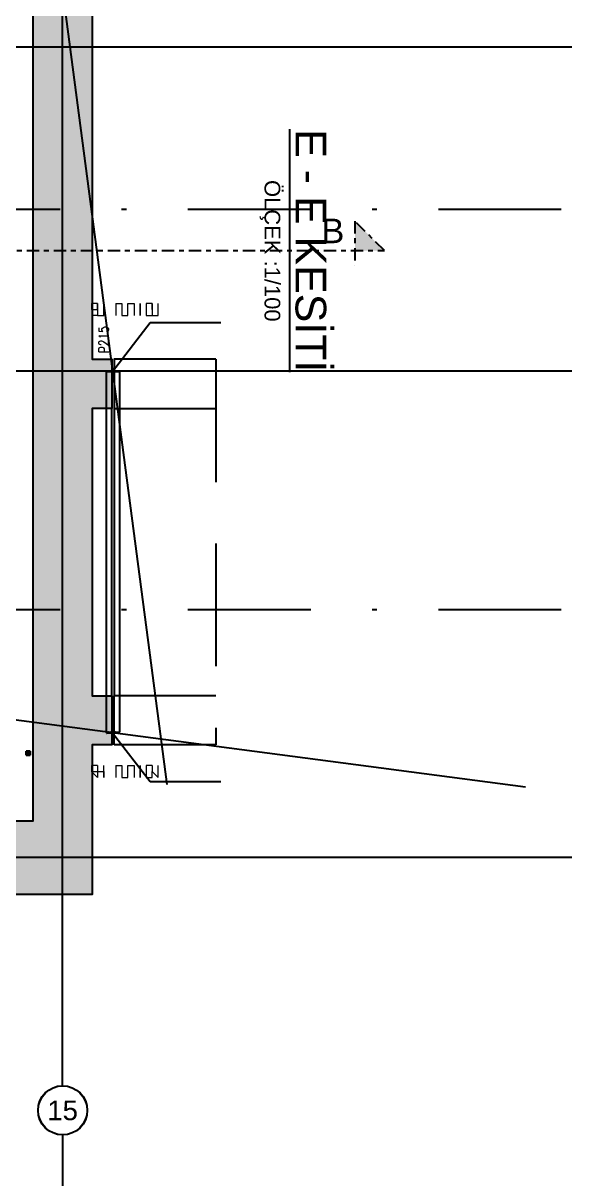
# Model space of a CAD drawing. Header units: inches. Extents: x 400392 to 401495, y 4543971 to 4544133.
# Drawn here: x 400866.64 to 400877.81, y 4544040.45 to 4544063.98 of the extents above; entities that cross this region are included whole.
import ezdxf
from ezdxf.enums import TextEntityAlignment as Align

# ---------------------------------------------------------------- set-up
doc = ezdxf.new("R2010")
doc.units = ezdxf.units.IN
doc.header["$MEASUREMENT"] = 0
for name, pattern in [('AKS', [3, 2.5, -0.25, 0, -0.25]), ('CENTER', [2, 1.25, -0.25, 0.25, -0.25]), ('DASHDOT2', [0.5, 0.25, -0.125, 0, -0.125]), ('HIDDEN', [0.375, 0.25, -0.125]), ('UUC-ST-KAL-I05-101-U-000$0$ACAD_ISO05W100', [33, 24, -3, 0, -3, 0, -3])]:
    doc.linetypes.add(name, pattern=pattern)
doc.layers.add('A-DETL-GENF', color=92, linetype='Continuous', lineweight=9)
for name, color, linetype in [('aks prota', 2, 'AKS'), ('caks prota', 4, 'Continuous'), ('kesit tarama prota', 252, 'Continuous'), ('kiriş prota', 6, 'Continuous'), ('kolon tarama prota', 252, 'Continuous'), ('not çizgisi prota', 4, 'Continuous'), ('perde prota', 1, 'Continuous'), ('PRT-AL-TUNEL_EKSENI', 14, 'DASHDOT2'), ('skesit prota', 7, 'Continuous'), ('st_s_ölçü', 4, 'Continuous'), ('t35 prota', 3, 'Continuous'), ('taks prota', 7, 'Continuous'), ('tkesit prota', 7, 'Continuous'), ('tperde prota', 6, 'Continuous'), ('tplan prota', 7, 'Continuous'), ('UUC-ST-KAL-I05-101-U-000$0$st_s_su tutucu', 2, 'Continuous')]:
    doc.layers.add(name, color=color, linetype=linetype)
doc.styles.add('Arial', font='Arial.ttf')
doc.styles.add('OLCU', font='romanstw.shx')
doc.styles.add('TAKS', font='Arial Unicode.ttf')
doc.styles.add('tkolon', font='romanstw.shx')
doc.dimstyles.new('1-50', dxfattribs={"dimtxt": 10, "dimasz": 4, "dimexe": 4, "dimexo": 8, "dimgap": 4, "dimtad": 1, "dimdec": 1, "dimrnd": 0.05, "dimzin": 9, "dimdsep": 46, "dimtxsty": 'OLCU', "dimblk1": 'OBLIQUE', "dimblk2": 'OBLIQUE', "dimsah": 1, "dimcen": 2, "dimdle": 4, "dimclrd": 4, "dimclre": 4, "dimclrt": 3, "dimadec": 1, "dimazin": 0, "dimtfac": 1, "dimtdec": 1, "dimtix": 1, "dimtmove": 2, "dimatfit": 3, "dimldrblk": 'OBLIQUE', "dimfxl": 1, "dimtvp": 1, "dimtolj": 1, "dimtzin": 1, "dimarcsym": 0})

# ---------------------------------------------------------------- blocks, each defined once
blk = doc.blocks.new('_Oblique')
at = {"layer": 'st_s_ölçü', "lineweight": -2}
blk.add_line((-0.5, -0.5), (0.5, 0.5), dxfattribs=at)
blk = doc.blocks.new('+24.06 mekanik')
at = {"layer": 'kolon tarama prota', "color": 253}
for p, q in [((118854, 188102), (118789, 188055)), ((118789, 188055), (118854, 188102)), ((118789, 188055), (118837, 187990)), ((118837, 187990), (118789, 188055)), ((118789, 188055), (118789, 188055)), ((118817, 188031), (118812, 188028)), ((118812, 188028), (118817, 188031)), ((118812, 188028), (118812, 188028)), ((118817, 188031), (118817, 188031)), ((118818, 188020), (118823, 188023)), ((118823, 188023), (118818, 188020)), ((118818, 188020), (118818, 188020)), ((118820, 188073), (118823, 188068)), ((118823, 188068), (118820, 188073)), ((118820, 188073), (118820, 188073)), ((118827, 188038), (118822, 188035)), ((118822, 188035), (118827, 188038)), ((118822, 188035), (118822, 188035)), ((118823, 188068), (118823, 188068)), ((118823, 188023), (118823, 188023)), ((118827, 188063), (118830, 188058)), ((118830, 188058), (118827, 188063)), ((118827, 188063), (118827, 188063)), ((118827, 188038), (118827, 188038)), ((118831, 188074), (118828, 188079)), ((118828, 188079), (118831, 188074)), ((118828, 188079), (118828, 188079)), ((118828, 188027), (118833, 188030)), ((118833, 188030), (118828, 188027)), ((118828, 188027), (118828, 188027)), ((118830, 188058), (118830, 188058)), ((118831, 188074), (118831, 188074)), ((118837, 188046), (118832, 188042)), ((118832, 188042), (118837, 188046)), ((118832, 188042), (118832, 188042)), ((118833, 188030), (118833, 188030)), ((118834, 188053), (118838, 188048)), ((118838, 188048), (118834, 188053)), ((118834, 188053), (118834, 188053)), ((118838, 188064), (118835, 188069)), ((118835, 188069), (118838, 188064)), ((118835, 188069), (118835, 188069)), ((118837, 188046), (118837, 188046)), ((118837, 187990), (118901, 188037)), ((118901, 188037), (118837, 187990)), ((118838, 188064), (118838, 188064)), ((118838, 188048), (118838, 188048)), ((118838, 188034), (118843, 188038)), ((118843, 188038), (118838, 188034)), ((118838, 188034), (118838, 188034)), ((118846, 188054), (118842, 188059)), ((118842, 188059), (118846, 188054)), ((118842, 188059), (118842, 188059)), ((118843, 188038), (118843, 188038)), ((118845, 188038), (118849, 188033)), ((118849, 188033), (118845, 188038)), ((118845, 188038), (118845, 188038)), ((118846, 188054), (118846, 188054)), ((118852, 188057), (118847, 188053)), ((118847, 188053), (118852, 188057)), ((118847, 188053), (118847, 188053)), ((118849, 188033), (118849, 188033)), ((118852, 188057), (118852, 188057)), ((118853, 188045), (118858, 188049)), ((118858, 188049), (118853, 188045)), ((118853, 188045), (118853, 188045)), ((118857, 188039), (118853, 188044)), ((118853, 188044), (118857, 188039)), ((118853, 188044), (118853, 188044)), ((118853, 188027), (118856, 188023)), ((118856, 188023), (118853, 188027)), ((118853, 188027), (118853, 188027)), ((118901, 188037), (118854, 188102)), ((118854, 188102), (118901, 188037)), ((118854, 188102), (118854, 188102)), ((118856, 188023), (118856, 188023)), ((118857, 188039), (118857, 188039)), ((118863, 188064), (118858, 188061)), ((118858, 188061), (118863, 188064)), ((118858, 188061), (118858, 188061)), ((118858, 188049), (118858, 188049)), ((118860, 188017), (118863, 188013)), ((118863, 188013), (118860, 188017)), ((118860, 188017), (118860, 188017)), ((118864, 188029), (118861, 188033)), ((118861, 188033), (118864, 188029)), ((118861, 188033), (118861, 188033)), ((118863, 188064), (118863, 188064)), ((118863, 188013), (118863, 188013)), ((118864, 188053), (118868, 188056)), ((118868, 188056), (118864, 188053)), ((118864, 188053), (118864, 188053)), ((118864, 188029), (118864, 188029)), ((118872, 188071), (118868, 188068)), ((118868, 188068), (118872, 188071)), ((118868, 188068), (118868, 188068)), ((118868, 188056), (118868, 188056)), ((118871, 188019), (118868, 188023)), ((118868, 188023), (118871, 188019)), ((118868, 188023), (118868, 188023)), ((118871, 188019), (118871, 188019)), ((118872, 188071), (118872, 188071)), ((118874, 188060), (118878, 188063)), ((118878, 188063), (118874, 188060)), ((118874, 188060), (118874, 188060)), ((118878, 188063), (118878, 188063)), ((118901, 188037), (118901, 188037)), ((118837, 187990), (118837, 187990))]:
    blk.add_line(p, q, dxfattribs=at)
for centre, radius, start, end in [((118845, 188046), 40, 126, 306), ((118845, 188046), 40, 126, 306), ((118845, 188046), 37.3, 133.6967, 208.3033), ((118845, 188046), 37.3, 133.6967, 208.3033), ((118845, 188046), 33, 0, 180), ((118845, 188046), 33, 180, 0), ((118845, 188046), 32, 134.9893, 207.0107), ((118845, 188046), 32, 134.9893, 207.0107), ((118845, 188046), 30, 126, 306), ((118845, 188046), 30, 126, 306), ((118845, 188046), 37.3, 223.6967, 298.3033), ((118845, 188046), 37.3, 223.6967, 298.3033), ((118845, 188046), 25, 126, 306), ((118845, 188046), 25, 126, 306), ((118845, 188046), 25.3, 137.3831, 204.6169), ((118845, 188046), 25.3, 137.3831, 204.6169), ((118845, 188046), 40, 306, 126), ((118845, 188046), 40, 306, 126), ((118845, 188046), 32, 224.9893, 297.0107), ((118845, 188046), 32, 224.9893, 297.0107), ((118845, 188046), 20, 140.4775, 201.5225), ((118845, 188046), 20, 140.4775, 201.5225), ((118845, 188046), 37.3, 43.6967, 118.3033), ((118845, 188046), 37.3, 43.6967, 118.3033), ((118845, 188046), 30, 306, 126), ((118845, 188046), 30, 306, 126), ((118845, 188046), 25.3, 227.3831, 294.6169), ((118845, 188046), 25.3, 227.3831, 294.6169), ((118845, 188029), 16.5, 90, 270), ((118845, 188046), 32, 44.9893, 117.0107), ((118845, 188046), 32, 44.9893, 117.0107), ((118845, 188046), 25, 306, 126), ((118845, 188046), 25, 306, 126), ((118845, 188046), 13.3, 148.0243, 193.9757), ((118845, 188046), 13.3, 148.0243, 193.9757), ((118845, 188046), 20, 230.4775, 291.5225), ((118845, 188046), 20, 230.4775, 291.5225), ((118845, 188046), 25.3, 47.3831, 114.6169), ((118845, 188046), 25.3, 47.3831, 114.6169), ((118845, 188046), 8, 164.6822, 177.3178), ((118845, 188046), 8, 164.6822, 177.3178), ((118845, 188046), 20, 50.4775, 111.5225), ((118845, 188046), 20, 50.4775, 111.5225), ((118845, 188046), 13.3, 238.0243, 283.9757), ((118845, 188046), 13.3, 238.0243, 283.9757), ((118845, 188046), 13.3, 58.0243, 103.9757), ((118845, 188046), 13.3, 58.0243, 103.9757), ((118845, 188046), 8, 254.6822, 267.3178), ((118845, 188046), 8, 254.6822, 267.3178), ((118845, 188062), 16.5, 270, 90), ((118845, 188046), 8, 74.6822, 87.3178), ((118845, 188046), 8, 74.6822, 87.3178), ((118845, 188046), 8, 344.6822, 357.3178), ((118845, 188046), 8, 344.6822, 357.3178), ((118845, 188046), 13.3, 328.0243, 13.9757), ((118845, 188046), 13.3, 328.0243, 13.9757), ((118845, 188046), 20, 320.4775, 21.5225), ((118845, 188046), 20, 320.4775, 21.5225), ((118845, 188046), 25.3, 317.3831, 24.6169), ((118845, 188046), 25.3, 317.3831, 24.6169), ((118845, 188046), 32, 314.9893, 27.0107), ((118845, 188046), 32, 314.9893, 27.0107), ((118845, 188046), 37.3, 313.6967, 28.3033), ((118845, 188046), 37.3, 313.6967, 28.3033)]:
    blk.add_arc(centre, radius, start, end, dxfattribs=at)

msp = doc.modelspace()

# ---------------------------------------------------------------- hatches: boundary and pattern name
at = {"layer": 'kesit tarama prota'}
h = msp.add_hatch(color=256, dxfattribs=at)
h.dxf.hatch_style = 1
h.paths.add_polyline_path([(400873.395, 4544059.95), (400873.995, 4544059.35), (400873.395, 4544059.35)])
at = {"layer": 'kolon tarama prota'}
h = msp.add_hatch(color=256, dxfattribs=at)
h.dxf.hatch_style = 1
h.paths.add_polyline_path([(400868.044, 4544074.143), (400840.959, 4544074.143), (400840.959, 4544074.543), (400839.959, 4544074.543), (400839.959, 4544074.143), (400832.759, 4544074.143), (400832.759, 4544074.543), (400831.759, 4544074.543), (400831.759, 4544074.143), (400818.347, 4544074.143), (400820.412, 4544072.643), (400866.844, 4544072.643), (400866.844, 4544047.743), (400854.995, 4544047.743), (400854.995, 4544045.943), (400855.995, 4544045.943), (400855.995, 4544046.243), (400868.044, 4544046.243), (400868.044, 4544049.287), (400868.444, 4544049.287), (400868.444, 4544050.287), (400868.046, 4544050.287), (400868.046, 4544056.137), (400868.444, 4544056.137), (400868.444, 4544057.137), (400868.044, 4544057.137)])

# ---------------------------------------------------------------- linework, layer by layer
at = {"layer": 'aks prota', "ltscale": 10}
for p, q in [((400867.444, 4544042.346), (400867.444, 4544077.22)), ((400877.814, 4544063.493), (400711.895, 4544063.493)), ((400877.814, 4544056.893), (400711.895, 4544056.893)), ((400877.814, 4544046.993), (400711.895, 4544046.993)), ((400867.446, 4543993.518), (400867.446, 4544041.346))]:
    msp.add_line(p, q, dxfattribs=at)
at = {"layer": 'caks prota', "ltscale": 0.05}
for centre in [(400867.444, 4544041.846), (400867.446, 4544041.846)]:
    msp.add_circle(centre, 0.5, dxfattribs=at)
at = {"layer": 'kiriş prota'}
msp.add_lwpolyline([(400868.444, 4544050.287), (400868.444, 4544056.137)], dxfattribs=at)
at = {"layer": 'kolon tarama prota'}
for points in [[(400870.564, 4544057.137), (400868.496, 4544057.137), (400868.496, 4544056.137), (400870.564, 4544056.137)], [(400868.496, 4544056.137), (400868.494, 4544050.287)], [(400868.494, 4544049.287), (400868.494, 4544050.287)], [(400870.564, 4544050.287), (400868.494, 4544050.287)], [(400870.564, 4544049.287), (400868.494, 4544049.287)]]:
    msp.add_lwpolyline(points, dxfattribs=at)
at = {"layer": 'kolon tarama prota', "linetype": 'HIDDEN', "ltscale": 10}
msp.add_lwpolyline([(400870.564, 4544057.137), (400870.564, 4544049.287)], dxfattribs=at)
at = {"layer": 'perde prota'}
msp.add_lwpolyline([(400868.044, 4544074.143), (400868.044, 4544057.137), (400868.444, 4544057.137), (400868.444, 4544056.137), (400868.046, 4544056.137), (400868.046, 4544050.287), (400868.444, 4544050.287), (400868.444, 4544049.287), (400868.044, 4544049.287), (400868.044, 4544046.243), (400855.995, 4544046.243), (400855.995, 4544045.943), (400854.995, 4544045.943), (400854.995, 4544047.743), (400866.844, 4544047.743), (400866.844, 4544072.643), (400820.412, 4544072.643), (400818.347, 4544074.143), (400831.759, 4544074.143)], dxfattribs=at)
at = {"layer": 'PRT-AL-TUNEL_EKSENI', "ltscale": 10}
for p, q in [((400711.895, 4544060.193), (400877.814, 4544060.193)), ((400711.895, 4544052.043), (400877.814, 4544052.043))]:
    msp.add_line(p, q, dxfattribs=at)
at = {"layer": 'skesit prota', "linetype": 'CENTER', "ltscale": 0.2}
for p, q in [((400873.395, 4544059.95), (400873.395, 4544059.05)), ((400873.995, 4544059.35), (400873.395, 4544059.95))]:
    msp.add_line(p, q, dxfattribs=at)
msp.add_lwpolyline([(400707.214, 4544059.35), (400873.995, 4544059.35)], dxfattribs=at)
at = {"layer": 'st_s_ölçü', "color": 6, "lineweight": 0}
for points in [[(400868.156, 4544058.151), (400868.156, 4544058.275), (400868.032, 4544058.275), (400868.032, 4544058.151), (400868.156, 4544058.151), (400868.156, 4544058.028), (400868.032, 4544058.028)], [(400868.156, 4544058.275), (400868.156, 4544058.028), (400868.28, 4544058.028), (400868.28, 4544058.275)], [(400868.527, 4544058.275), (400868.527, 4544058.028)], [(400868.527, 4544058.275), (400868.651, 4544058.275)], [(400868.651, 4544058.275), (400868.651, 4544058.028), (400868.775, 4544058.028), (400868.775, 4544058.275)], [(400868.775, 4544058.275), (400868.898, 4544058.275)], [(400868.898, 4544058.275), (400868.898, 4544058.028)], [(400869.27, 4544058.151), (400869.27, 4544058.275), (400869.146, 4544058.275), (400869.146, 4544058.151), (400869.146, 4544058.028), (400869.27, 4544058.028)], [(400869.27, 4544058.275), (400869.27, 4544058.028), (400869.393, 4544058.028), (400869.393, 4544058.275)], [(400868.156, 4544048.869), (400868.032, 4544048.869), (400868.032, 4544048.746), (400868.156, 4544048.746), (400868.156, 4544048.622), (400868.032, 4544048.746)], [(400868.156, 4544048.869), (400868.156, 4544048.746), (400868.28, 4544048.746), (400868.28, 4544048.622), (400868.28, 4544048.746), (400868.28, 4544048.869)], [(400868.527, 4544048.869), (400868.527, 4544048.622)], [(400868.527, 4544048.869), (400868.651, 4544048.869)], [(400868.651, 4544048.869), (400868.651, 4544048.746), (400868.651, 4544048.622), (400868.775, 4544048.622), (400868.775, 4544048.746), (400868.775, 4544048.869)], [(400868.775, 4544048.869), (400868.898, 4544048.869)], [(400868.898, 4544048.869), (400868.898, 4544048.622)], [(400869.27, 4544048.869), (400869.146, 4544048.869), (400869.146, 4544048.746), (400869.146, 4544048.622), (400869.27, 4544048.622), (400869.27, 4544048.746)], [(400869.27, 4544048.869), (400869.27, 4544048.746), (400869.393, 4544048.622), (400869.393, 4544048.746), (400869.393, 4544048.869)]]:
    msp.add_lwpolyline(points, dxfattribs=at)
for points in [[(400869.022, 4544058.275), (400869.022, 4544058.028), (400869.022, 4544058.275)], [(400869.022, 4544048.869), (400869.022, 4544048.746), (400869.022, 4544048.622), (400869.022, 4544048.746), (400869.022, 4544048.869)]]:
    msp.add_lwpolyline(points, close=True, dxfattribs=at)
at = {"layer": 'UUC-ST-KAL-I05-101-U-000$0$st_s_su tutucu', "linetype": 'UUC-ST-KAL-I05-101-U-000$0$ACAD_ISO05W100', "ltscale": 0.05}
for points in [[(400868.45, 4544056.867, 0.57735), (400868.452, 4544056.864), (400868.487, 4544056.864, 0.57735), (400868.488, 4544056.867), (400868.476, 4544056.887, -0.57735), (400868.478, 4544056.89), (400868.524, 4544056.89), (400868.524, 4544056.896), (400868.528, 4544056.896), (400868.528, 4544056.89), (400868.56, 4544056.89), (400868.56, 4544056.896), (400868.565, 4544056.896), (400868.565, 4544056.89), (400868.585, 4544056.89), (400868.594, 4544056.903), (400868.599, 4544056.903), (400868.599, 4544056.872), (400868.594, 4544056.872), (400868.585, 4544056.885), (400868.565, 4544056.885), (400868.565, 4544056.879), (400868.56, 4544056.879), (400868.56, 4544056.885), (400868.528, 4544056.885), (400868.528, 4544056.879), (400868.524, 4544056.879), (400868.524, 4544056.885), (400868.486, 4544056.885, 0.57735), (400868.484, 4544056.882), (400868.496, 4544056.863, -0.57735), (400868.494, 4544056.86), (400868.444, 4544056.86, -0.57735), (400868.443, 4544056.863), (400868.454, 4544056.882, 0.57735), (400868.452, 4544056.885), (400868.415, 4544056.885), (400868.415, 4544056.879), (400868.41, 4544056.879), (400868.41, 4544056.885), (400868.378, 4544056.885), (400868.378, 4544056.879), (400868.374, 4544056.879), (400868.374, 4544056.885), (400868.353, 4544056.885), (400868.344, 4544056.872), (400868.339, 4544056.872), (400868.339, 4544056.903), (400868.344, 4544056.903), (400868.353, 4544056.89), (400868.374, 4544056.89), (400868.374, 4544056.896), (400868.378, 4544056.896), (400868.378, 4544056.89), (400868.41, 4544056.89), (400868.41, 4544056.896), (400868.415, 4544056.896), (400868.415, 4544056.89), (400868.46, 4544056.89, -0.57735), (400868.462, 4544056.887)], [(400868.45, 4544049.558, -0.57735), (400868.452, 4544049.561), (400868.487, 4544049.561, -0.57735), (400868.488, 4544049.558), (400868.476, 4544049.537, 0.57735), (400868.478, 4544049.535), (400868.524, 4544049.535), (400868.524, 4544049.529), (400868.528, 4544049.529), (400868.528, 4544049.535), (400868.56, 4544049.535), (400868.56, 4544049.529), (400868.565, 4544049.529), (400868.565, 4544049.535), (400868.585, 4544049.535), (400868.594, 4544049.522), (400868.599, 4544049.522), (400868.599, 4544049.553), (400868.594, 4544049.553), (400868.585, 4544049.54), (400868.565, 4544049.54), (400868.565, 4544049.546), (400868.56, 4544049.546), (400868.56, 4544049.54), (400868.528, 4544049.54), (400868.528, 4544049.546), (400868.524, 4544049.546), (400868.524, 4544049.54), (400868.486, 4544049.54, -0.57735), (400868.484, 4544049.543), (400868.496, 4544049.562, 0.57735), (400868.494, 4544049.565), (400868.444, 4544049.565, 0.57735), (400868.443, 4544049.562), (400868.454, 4544049.543, -0.57735), (400868.452, 4544049.54), (400868.415, 4544049.54), (400868.415, 4544049.546), (400868.41, 4544049.546), (400868.41, 4544049.54), (400868.378, 4544049.54), (400868.378, 4544049.546), (400868.374, 4544049.546), (400868.374, 4544049.54), (400868.353, 4544049.54), (400868.344, 4544049.553), (400868.339, 4544049.553), (400868.339, 4544049.522), (400868.344, 4544049.522), (400868.353, 4544049.535), (400868.374, 4544049.535), (400868.374, 4544049.529), (400868.378, 4544049.529), (400868.378, 4544049.535), (400868.41, 4544049.535), (400868.41, 4544049.529), (400868.415, 4544049.529), (400868.415, 4544049.535), (400868.46, 4544049.535, 0.57735), (400868.462, 4544049.537)]]:
    msp.add_lwpolyline(points, format="xyb", close=True, dxfattribs=at)
at = {"layer": 'UUC-ST-KAL-I05-101-U-000$0$st_s_su tutucu', "linetype": 'UUC-ST-KAL-I05-101-U-000$0$ACAD_ISO05W100'}
for points in [[(400868.339, 4544049.553), (400868.339, 4544056.872)], [(400868.599, 4544056.872), (400868.599, 4544049.553)]]:
    msp.add_lwpolyline(points, dxfattribs=at)

# ---------------------------------------------------------------- block references
at = {"layer": 'A-DETL-GENF', "xscale": 0.001, "yscale": 0.001, "zscale": 0.001, "rotation": 323.9999999999982}
msp.add_blockref('+24.06 mekanik', (400660.065, 4543966.842), dxfattribs=at)

# ---------------------------------------------------------------- texts
at = {"layer": 't35 prota', "style": 'Arial'}
msp.add_text('ÖLÇEK :1/100', height=0.32, rotation=270, dxfattribs=at).set_placement((400871.701, 4544059.345), align=Align.MIDDLE)
at = {"layer": 'taks prota', "style": 'TAKS'}
for p in [(400867.444, 4544041.846), (400867.446, 4544041.846)]:
    msp.add_text('15', height=0.4, dxfattribs=at).set_placement(p, align=Align.MIDDLE_CENTER)
at = {"layer": 'tkesit prota', "style": 'Arial'}
msp.add_text('B', height=0.5, dxfattribs=at).set_placement((400872.715, 4544059.5))
at = {"layer": 'tperde prota', "style": 'tkolon', "width": 0.8}
msp.add_text('P215', height=0.2, rotation=90.4693, dxfattribs=at).set_placement((400868.283, 4544057.259), align=Align.MIDDLE_LEFT)
at = {"layer": 'tplan prota', "style": 'Arial'}
msp.add_text('%%UE - E KESİTİ', height=0.625, rotation=270, dxfattribs=at).set_placement((400872.576, 4544059.345), align=Align.MIDDLE)

# ---------------------------------------------------------------- leaders
at = {"layer": 'not çizgisi prota'}
for points in [[(400868.46, 4544056.89), (400869.225, 4544057.887), (400870.663, 4544057.887)], [(400868.46, 4544049.535), (400869.225, 4544048.538), (400870.663, 4544048.538)], [(400867.801, 4544033.793), (400868.36, 4544034.943), (400869.798, 4544034.943)]]:
    msp.add_leader(points, dimstyle='1-50', override={"dimasz": 12, "dimgap": 4, "dimtad": 0}, dxfattribs=at)

doc.saveas('drawing.dxf')
